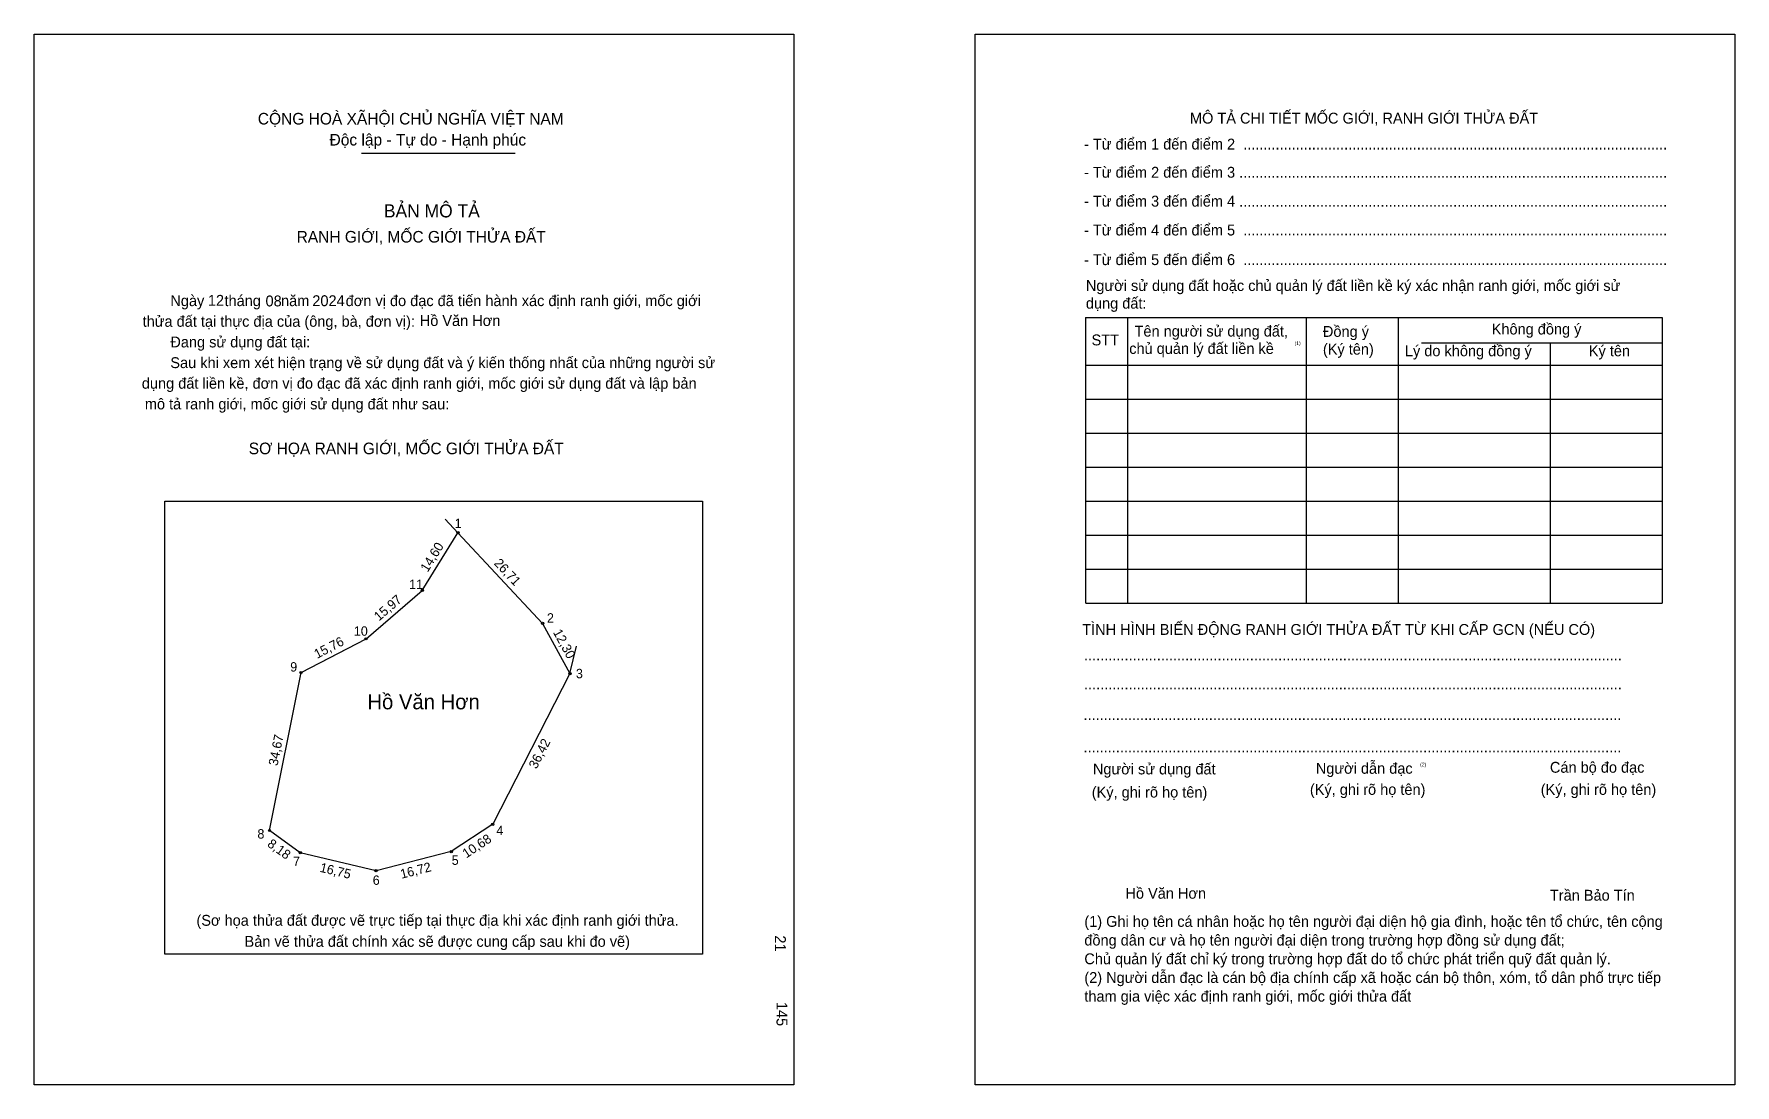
# Model space of a CAD drawing. Extents: x 546986 to 547352, y 1824256 to 1824482.
import ezdxf

# ---------------------------------------------------------------- set-up
doc = ezdxf.new("R2010")
doc.units = 0
for name, color, linetype in [('bmtKhungInTrang1', 7, 'Continuous'), ('bmtKhungInTrang2', 7, 'Continuous'), ('bmtNoiDung', 7, 'Continuous'), ('bmtTemplate', 7, 'Continuous'), ('CanhThua', 7, 'Continuous'), ('ChieuDaiCanhThua', 7, 'Continuous'), ('MocDinhThua', 7, 'Continuous'), ('RauThua', 7, 'Continuous'), ('SoHieuDinhThua', 7, 'Continuous'), ('TenChuSuDung', 7, 'Continuous')]:
    doc.layers.add(name, color=color, linetype=linetype)

msp = doc.modelspace()

# ---------------------------------------------------------------- linework, layer by layer
at = {"layer": 'bmtKhungInTrang1'}
msp.add_lwpolyline([(546985.75, 1824481.87), (547149.3, 1824481.87), (547149.3, 1824255.65), (546985.75, 1824255.65)], close=True, dxfattribs=at)
at = {"layer": 'bmtKhungInTrang2'}
msp.add_lwpolyline([(547188.31, 1824481.87), (547351.86, 1824481.87), (547351.86, 1824255.65), (547188.31, 1824255.65)], close=True, dxfattribs=at)
at = {"layer": 'bmtTemplate'}
for p, q in [((547056.23, 1824456.23), (547089.3, 1824456.23)), ((547221.12, 1824420.85), (547221.12, 1824359.35)), ((547259.59, 1824420.85), (547259.59, 1824359.35)), ((547279.39, 1824420.93), (547279.39, 1824359.35)), ((547336.2, 1824420.85), (547336.2, 1824359.35)), ((547284.41, 1824415.43), (547336.2, 1824415.43)), ((547212.15, 1824410.6), (547336.2, 1824410.6)), ((547212.15, 1824403.28), (547336.2, 1824403.28)), ((547212.15, 1824395.96), (547336.2, 1824395.96)), ((547212.15, 1824388.64), (547336.2, 1824388.64)), ((547212.15, 1824381.32), (547336.2, 1824381.32)), ((547212.15, 1824374), (547336.2, 1824374)), ((547212.15, 1824366.68), (547336.2, 1824366.68)), ((547212.15, 1824359.35), (547336.2, 1824359.35))]:
    msp.add_line(p, q, dxfattribs=at)
for points in [[(547212.07, 1824420.85), (547336.2, 1824420.85)], [(547212.07, 1824420.85), (547212.07, 1824359.35)], [(547312.06, 1824415.36), (547312.06, 1824359.35)]]:
    msp.add_lwpolyline(points, dxfattribs=at)
msp.add_lwpolyline([(547013.89, 1824283.82), (547013.89, 1824381.31), (547129.61, 1824381.31), (547129.61, 1824283.82)], close=True, dxfattribs=at)
at = {"layer": 'CanhThua'}
for p, q in [((547069.32, 1824362.1), (547077, 1824374.52)), ((547077, 1824374.52), (547095.22, 1824355)), ((547057.21, 1824351.69), (547069.32, 1824362.1)), ((547095.22, 1824355), (547101.09, 1824344.19)), ((547043.23, 1824344.43), (547057.21, 1824351.69)), ((547036.43, 1824310.43), (547043.23, 1824344.43)), ((547101.09, 1824344.19), (547084.47, 1824311.78)), ((547043.06, 1824305.64), (547036.43, 1824310.43)), ((547084.47, 1824311.78), (547075.56, 1824305.88)), ((547059.36, 1824301.76), (547043.06, 1824305.64)), ((547075.56, 1824305.88), (547059.36, 1824301.76))]:
    msp.add_line(p, q, dxfattribs=at)
at = {"layer": 'MocDinhThua'}
for centre in [(547077, 1824374.52), (547069.32, 1824362.1), (547095.22, 1824355), (547057.21, 1824351.69), (547043.23, 1824344.43), (547101.09, 1824344.19), (547036.43, 1824310.43), (547084.47, 1824311.78), (547043.06, 1824305.64), (547075.56, 1824305.88), (547059.36, 1824301.76)]:
    msp.add_circle(centre, 0.242, dxfattribs=at)
at = {"layer": 'RauThua'}
for p, q in [((547074.26, 1824377.46), (547077, 1824374.52)), ((547047.57, 1824346.69), (547057.21, 1824351.69)), ((547101.09, 1824344.19), (547102.48, 1824350.08))]:
    msp.add_line(p, q, dxfattribs=at)

# ---------------------------------------------------------------- texts
at = {"layer": 'bmtNoiDung'}
for s, p in [('12', (547023.17, 1824423.37)), ('08', (547035.58, 1824423.24)), ('2024', (547045.65, 1824423.29)), ('Hồ Văn Hơn', (547068.77, 1824419.02)), ('Hồ Văn Hơn', (547220.66, 1824295.74))]:
    msp.add_text(s, height=2.34, dxfattribs=at).set_placement(p)
for s, p in [('21', (547145.23, 1824287.85)), ('145', (547145.56, 1824273.53))]:
    msp.add_text(s, height=2.34, rotation=270, dxfattribs=at).set_placement(p)
at = {"layer": 'bmtTemplate'}
for s, height, p in [('CỘNG HOÀ XÃHỘI CHỦ NGHĨA VIỆT NAM', 2.4962, (547033.92, 1824462.39)), ('MÔ TẢ CHI TIẾT MỐC GIỚI, RANH GIỚI THỬA ĐẤT', 2.3393, (547234.55, 1824462.59)), ('Độc lập - Tự do - Hạnh phúc', 2.4962, (547049.36, 1824457.87)), ('- Từ điểm 1 đến điểm 2  .........................................................................................................', 2.3393, (547211.75, 1824457.01)), ('- Từ điểm 2 đến điểm 3 ..........................................................................................................', 2.3393, (547211.75, 1824450.94)), ('BẢN MÔ TẢ', 2.808, (547061.05, 1824442.4)), ('- Từ điểm 3 đến điểm 4 ..........................................................................................................', 2.3393, (547211.75, 1824444.72)), ('RANH GIỚI, MỐC GIỚI THỬA ĐẤT', 2.4962, (547042.27, 1824436.98)), ('- Từ điểm 4 đến điểm 5  .........................................................................................................', 2.3393, (547211.75, 1824438.5)), ('- Từ điểm 5 đến điểm 6  .........................................................................................................', 2.3393, (547211.75, 1824432.13)), ('Người sử dụng đất hoặc chủ quản lý đất liền kề ký xác nhận ranh giới, mốc giới sử', 2.3393, (547212.15, 1824426.56)), ('Ngày     tháng     năm         đơn vị đo đạc đã tiến hành xác định ranh giới, mốc giới ', 2.3402, (547015.09, 1824423.3)), ('dụng đất:', 2.339, (547212.15, 1824422.76)), ('thửa đất tại thực địa của (ông, bà, đơn vị):', 2.3402, (547009.13, 1824418.85)), ('Đang sử dụng đất tại:', 2.3402, (547015.09, 1824414.41)), ('STT', 2.339, (547213.37, 1824414.85)), ('Tên người sử dụng đất,', 2.3393, (547222.63, 1824416.75)), ('Đồng ý', 2.339, (547263.17, 1824416.68)), ('Không đồng ý', 2.3393, (547299.5, 1824417.19)), ('chủ quản lý đất liền kề', 2.3393, (547221.48, 1824413.01)), ('(1)', 0.78, (547257.06, 1824414.93)), ('(Ký tên)', 2.339, (547263.17, 1824412.87)), ('Lý do không đồng ý', 2.3393, (547280.82, 1824412.51)), ('Ký tên', 2.339, (547320.4, 1824412.51)), ('Sau khi xem xét hiện trạng về sử dụng đất và ý kiến thống nhất của những người sử ', 2.3402, (547015.09, 1824409.96)), ('dụng đất liền kề, đơn vị đo đạc đã xác định ranh giới, mốc giới sử dụng đất và lập bản', 2.3402, (547008.95, 1824405.52)), ('mô tả ranh giới, mốc giới sử dụng đất như sau:', 2.3402, (547009.6, 1824401.07)), ('SƠ HỌA RANH GIỚI, MỐC GIỚI THỬA ĐẤT', 2.4962, (547031.96, 1824391.42)), ('TÌNH HÌNH BIẾN ĐỘNG RANH GIỚI THỬA ĐẤT TỪ KHI CẤP GCN (NẾU CÓ)', 2.3393, (547211.36, 1824352.53)), ('.....................................................................................................................................', 2.3428, (547211.75, 1824347.02)), ('.....................................................................................................................................', 2.3428, (547211.75, 1824340.8)), ('.....................................................................................................................................', 2.3428, (547211.63, 1824334.21)), ('.....................................................................................................................................', 2.3428, (547211.63, 1824327.25)), ('Người sử dụng đất', 2.3393, (547213.66, 1824322.5)), ('Người dẫn đạc', 2.3393, (547261.64, 1824322.64)), ('(2)', 0.78, (547284.1, 1824324.26)), ('Cán bộ đo đạc', 2.3393, (547312.03, 1824322.86)), ('(Ký, ghi rõ họ tên)', 2.3393, (547213.42, 1824317.52)), ('(Ký, ghi rõ họ tên)', 2.3393, (547260.37, 1824318.1)), ('(Ký, ghi rõ họ tên)', 2.3393, (547310.05, 1824318.1)), ('Trần Bảo Tín', 2.3393, (547312.03, 1824295.32)), ('(Sơ họa thửa đất được vẽ trực tiếp tại thực địa khi xác định ranh giới thửa.', 2.3402, (547020.71, 1824289.92)), ('(1) Ghi họ tên cá nhân hoặc họ tên người đại diện hộ gia đình, hoặc tên tổ chức, tên cộng', 2.3393, (547211.82, 1824289.69)), ('Bản vẽ thửa đất chính xác sẽ được cung cấp sau khi đo vẽ)', 2.3402, (547031.06, 1824285.39)), ('đồng dân cư và họ tên người đại diện trong trường hợp đồng sử dụng đất;', 2.3393, (547211.82, 1824285.67)), ('Chủ quản lý đất chỉ ký trong trường hợp đất do tổ chức phát triển quỹ đất quản lý.', 2.3393, (547211.82, 1824281.64)), ('(2) Người dẫn đạc là cán bộ địa chính cấp xã hoặc cán bộ thôn, xóm, tổ dân phố trực tiếp', 2.3393, (547211.82, 1824277.61)), ('tham gia việc xác định ranh giới, mốc giới thửa đất', 2.3393, (547211.82, 1824273.59))]:
    msp.add_text(s, height=height, dxfattribs=at).set_placement(p)
at = {"layer": 'ChieuDaiCanhThua'}
for s, rotation, p in [('14,60', 58.2645, (547070.48, 1824365.9)), ('26,71', 313.0229, (547084.62, 1824367.84)), ('15,97', 40.7103, (547059.98, 1824355.4)), ('15,76', 27.4171, (547046.68, 1824347.36)), ('12,30', 298.4882, (547097.39, 1824353.11)), ('34,67', 78.693, (547038.16, 1824324.24)), ('36,42', 62.8517, (547093.9, 1824323.53)), ('8,18', 324.1611, (547035.8, 1824307.15)), ('10,68', 33.5175, (547078.8, 1824304.4)), ('16,75', 346.5801, (547047.13, 1824301.56)), ('16,72', 14.2839, (547064.86, 1824300.03))]:
    msp.add_text(s, height=2.018, rotation=rotation, dxfattribs=at).set_placement(p)
at = {"layer": 'SoHieuDinhThua'}
for s, height, p in [('1', 2.02, (547076.28, 1824375.52)), ('11', 2.018, (547066.48, 1824362.4)), ('10', 2.018, (547054.59, 1824352.35)), ('2', 2.02, (547096.15, 1824355.17)), ('9', 2.02, (547040.89, 1824344.64)), ('3', 2.02, (547102.39, 1824343.2)), ('8', 2.02, (547033.83, 1824308.69)), ('4', 2.02, (547085.26, 1824309.43)), ('7', 2.02, (547041.5, 1824302.8)), ('5', 2.02, (547075.65, 1824303.03)), ('6', 2.02, (547058.65, 1824298.73))]:
    msp.add_text(s, height=height, dxfattribs=at).set_placement(p)
at = {"layer": 'TenChuSuDung'}
msp.add_text('Hồ Văn Hơn', height=3.259, dxfattribs=at).set_placement((547057.51, 1824336.51))

doc.saveas('drawing.dxf')
